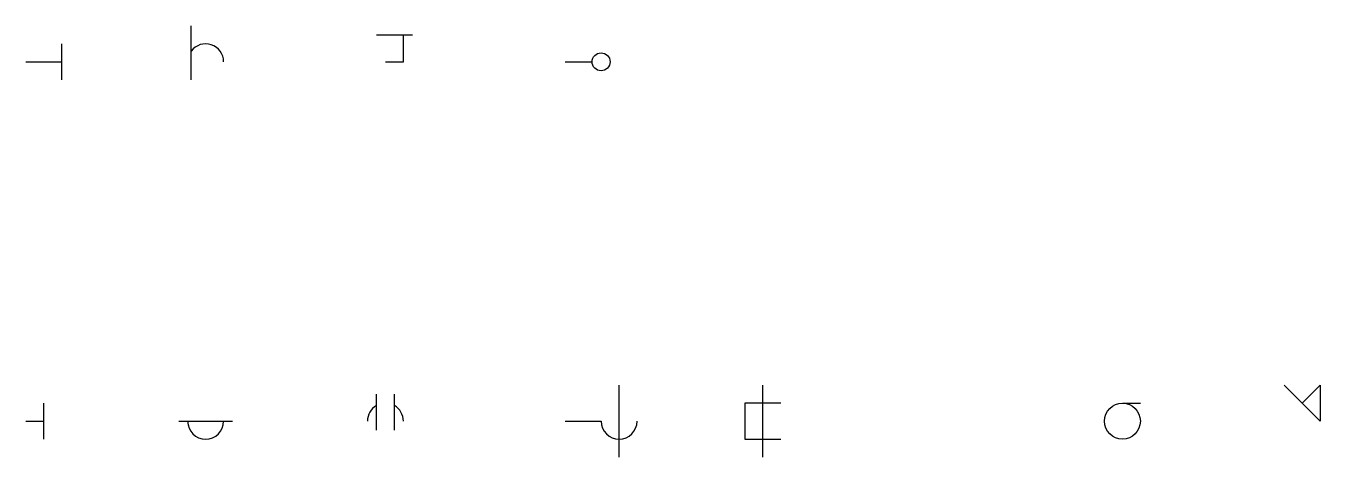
# Model space of a CAD drawing. Header units: millimetres. Extents: x 0 to 720, y -20 to 220.
import ezdxf

# ---------------------------------------------------------------- set-up
doc = ezdxf.new("R2010")
doc.units = ezdxf.units.MM

msp = doc.modelspace()

# ---------------------------------------------------------------- linework, layer by layer
for p, q in [((92, 190), (92, 220)), ((20, 190), (20, 210)), ((195, 215), (215, 215)), ((0, 200), (20, 200)), ((300, 200), (315, 200)), ((195, -5), (195, 15)), ((205, -5), (205, 15)), ((330, -20), (330, 20)), ((410, -20), (410, 20)), ((10, -10), (10, 10)), ((610, 10), (620, 10)), ((0, 0), (10, 0)), ((85, 0), (115, 0))]:
    msp.add_line(p, q)
for points in [[(200, 200), (210, 200), (210, 215)], [(710, 10), (720, 20), (720, 0), (700, 20)], [(420, 10), (400, 10), (400, -10), (420, -10)]]:
    msp.add_lwpolyline(points)
msp.add_lwpolyline([(300, 0), (320, 0, 1), (340, 0)], format="xyb")
for centre, radius in [((320, 200), 5), ((610, 0), 10)]:
    msp.add_circle(centre, radius)
for centre, start, end in [((100, 200), 0, 143.1301), ((200, 0), 120, 180), ((200, 0), 0, 60), ((100, 0), 180, 0)]:
    msp.add_arc(centre, 10, start, end)

doc.saveas('drawing.dxf')
